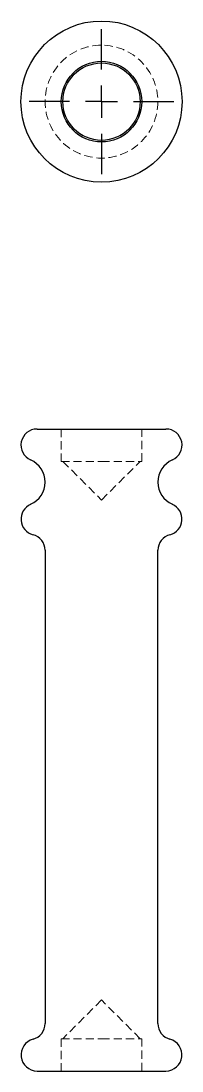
# Model space of a CAD drawing. Header units: millimetres. Extents: x 70 to 236, y 7 to 171.
# Drawn here: x 70.4 to 95.6, y 7 to 170.6 of the extents above.
import ezdxf

# ---------------------------------------------------------------- set-up
doc = ezdxf.new("R2010")
doc.units = ezdxf.units.MM
doc.linetypes.add('HIDDEN', pattern=[1.905, 1.27, -0.635])
doc.layers.add('10', color=7, linetype='Continuous')

# ---------------------------------------------------------------- blocks, each defined once
blk = doc.blocks.new('SW_CENTERMARKSYMBOL_0')
at = {"layer": '10', "color": 0}
for p, q in [((0, 5), (0, 11.29)), ((0, 0), (0, 2.5)), ((-5, 0), (-11.29, 0)), ((0, 0), (-2.5, 0)), ((0, 0), (0, -2.5)), ((0, 0), (2.5, 0)), ((5, 0), (11.29, 0)), ((0, -5), (0, -11.29))]:
    blk.add_line(p, q, dxfattribs=at)

msp = doc.modelspace()

# ---------------------------------------------------------------- linework, layer by layer
at = {"color": 7, "linetype": 'Continuous', "lineweight": 25}
for p, q in [((72.95, 107), (83, 107)), ((83, 107), (93.05, 107)), ((74.21, 88.11), (74.21, 14.38)), ((91.79, 14.38), (91.79, 88.11)), ((72.95, 7), (83, 7)), ((83, 7), (93.05, 7))]:
    msp.add_line(p, q, dxfattribs=at)
at = {"color": 7, "linetype": 'HIDDEN', "lineweight": 18}
for p, q in [((76.72, 107), (76.72, 101.97)), ((89.28, 101.97), (89.28, 107)), ((76.72, 101.97), (83, 101.97)), ((76.97, 101.97), (83, 95.94)), ((83, 101.97), (89.28, 101.97)), ((83, 95.94), (89.03, 101.97)), ((83, 18.06), (76.97, 12.03)), ((89.03, 12.03), (83, 18.06)), ((76.72, 12.03), (83, 12.03)), ((76.72, 12.03), (76.72, 7)), ((83, 12.03), (89.28, 12.03)), ((89.28, 7), (89.28, 12.03))]:
    msp.add_line(p, q, dxfattribs=at)
at = {"color": 7, "linetype": 'Continuous', "lineweight": 25}
for radius in [12.56, 6.28, 6.03]:
    msp.add_circle((83, 158), radius, dxfattribs=at)
at = {"color": 7, "linetype": 'HIDDEN', "lineweight": 18}
msp.add_circle((83, 158), 8.79, dxfattribs=at)
at = {"color": 7, "linetype": 'Continuous', "lineweight": 25}
for centre, radius, start, end in [((72.95, 104.49), 2.51, 90, 246.4218), ((93.05, 104.49), 2.51, 293.5782, 90), ((70.44, 98.73), 3.77, 293.5782, 66.4218), ((95.56, 98.73), 3.77, 113.5782, 246.4218), ((72.95, 92.97), 2.51, 113.5782, 255.5225), ((93.05, 92.97), 2.51, 284.4775, 66.4218), ((71.69, 88.11), 2.51, 0, 75.5225), ((94.31, 88.11), 2.51, 104.4775, 180), ((71.69, 14.38), 2.51, 284.4775, 0), ((94.31, 14.38), 2.51, 180, 255.5225), ((72.95, 9.51), 2.51, 104.4775, 270), ((93.05, 9.51), 2.51, 270, 75.5225)]:
    msp.add_arc(centre, radius, start, end, dxfattribs=at)

# ---------------------------------------------------------------- block references
at = {"layer": '10'}
msp.add_blockref('SW_CENTERMARKSYMBOL_0', (83, 158), dxfattribs=at)

doc.saveas('drawing.dxf')
